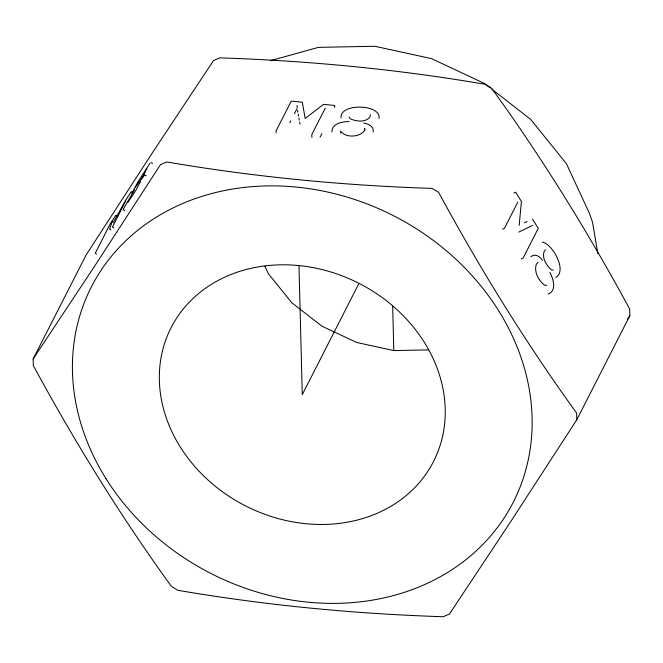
<?xml version="1.0" encoding="UTF-8"?>
<svg xmlns="http://www.w3.org/2000/svg" width="663" height="663" viewBox="0 0 663 663"><rect width="100%" height="100%" fill="white"/><g stroke="black" fill="none" stroke-linecap="round" stroke-linejoin="round"><path stroke-width="0.99" d="M519.195 225.403L521.416 201.419L515.657 192.212L513.842 192.983M370.418 114.724L369.971 116.928C365.487 122.779 356.23 121.495 350.263 118.801L349.078 117.069M112.329 221.343L109.577 229.033L110.978 229.895M33.15 358.923L86.19 254.832L152.217 153.062L213.527 60.557L219.834 57.863C308.767 60.747 397.477 69.25 485.183 84.309L491.664 88.278C542.574 158.664 588.305 232.638 629.676 308.999L629.85 315.663L576.81 419.754L510.783 521.532L449.473 614.029L443.166 616.731C354.233 613.839 265.523 605.336 177.817 590.285L171.336 586.316C120.426 515.93 74.695 441.948 33.324 365.595L33.15 358.923L94.461 266.427L160.487 164.648L166.794 161.954C254.509 177.004 343.219 185.516 432.152 188.4L438.624 192.369C480.004 268.73 525.734 342.705 576.644 413.09L576.81 419.754M125.837 200.74L112.42 227.069L113.821 227.923M289.772 122.779L290.692 120.964M294.397 113.696L296.709 109.155M325.243 108.168L311.825 134.506L311.9 137.39M320.03 137.249L321.87 133.636M358.584 284.137L302.287 394.634L298.963 265.581A147.294 124.909 27 0 0 180.17 446.829A147.294 124.909 27 0 0 427.726 471.492A147.294 124.909 27 0 0 298.963 265.581M517.853 202.033L504.435 228.362L502.62 229.141M113.1 222.768L125.953 199.787L131.282 191.648L132.683 192.502M134.564 189.759L123.658 208.58L123.31 209.806L124.71 210.668M627.579 319.069L629.85 315.663M141.509 179.159L144.683 174.899L146.225 175.794M150.029 163.197L137.887 181.919L131.846 193.364M545.541 249.843L544.108 251.443C541.87 258.247 546.428 265.672 551.533 269.94L553.34 270.04M537.991 262.349L536.359 264.156C533.682 271.838 538.638 280.664 544.663 285.247L546.76 285.289M127.752 202.563L136.188 189.891L140.515 181.389M518.814 232.075L532.497 225.445M524.433 222.785L527.085 221.525M521.251 258.935L523.066 258.156L538.257 228.345L532.472 219.097M530.98 256.606C535.19 253.15 539.947 256.581 542.4 260.344M555.843 277.482C567.578 270.653 552.378 243.81 542.293 242.036M548.144 294.057C557.16 290.883 553.166 278.526 549.934 272.394M270.272 60.714L318.48 47.355L374.81 46.269L431.489 58.617L484.653 83.563L490.305 87.964M349.227 121.594C342.622 121.462 331.616 123.451 331.948 132.061M264.927 266.277L268.374 273.711L291.77 302.709L321.903 326.163L356.702 342.489L393.814 350.578L428.638 349.907M363.714 123.036C368.164 123.807 374.404 126.36 373.136 132.045M151.098 162.634L152.498 163.488M117.152 216.204L115.752 215.342L110.439 223.456L95.248 253.258L96.649 254.12M135.625 187.173L143.092 176.126L146.863 168.733M491.913 89.215L530.673 119.39L566.417 163.678L589.448 213.395L592.54 222.279L597.86 253.747M297.521 110.224L297.869 112.204M298.209 114.177L298.557 116.158M298.905 118.13L299.253 120.111M299.601 122.091L299.949 124.064M392.67 306.182L393.814 350.578M379.062 118.486C381.358 103.876 339.348 102.939 341.039 117.981M364.791 130.263L364.741 128.349L364.244 130.959C359.122 137.473 345.431 137.987 340.608 131.117L340.658 133.039M334.732 107.381L334.682 105.467L323.569 104.356L305.171 118.462L302.311 102.235L291.239 101.132L276.048 130.942L276.098 132.857M297.099 105.367L297.173 108.251M105.939 478.553A236.824 200.831 27 0 0 503.971 518.217A236.824 200.831 27 0 0 296.949 187.132A236.824 200.831 27 0 0 105.939 478.553"/></g></svg>
